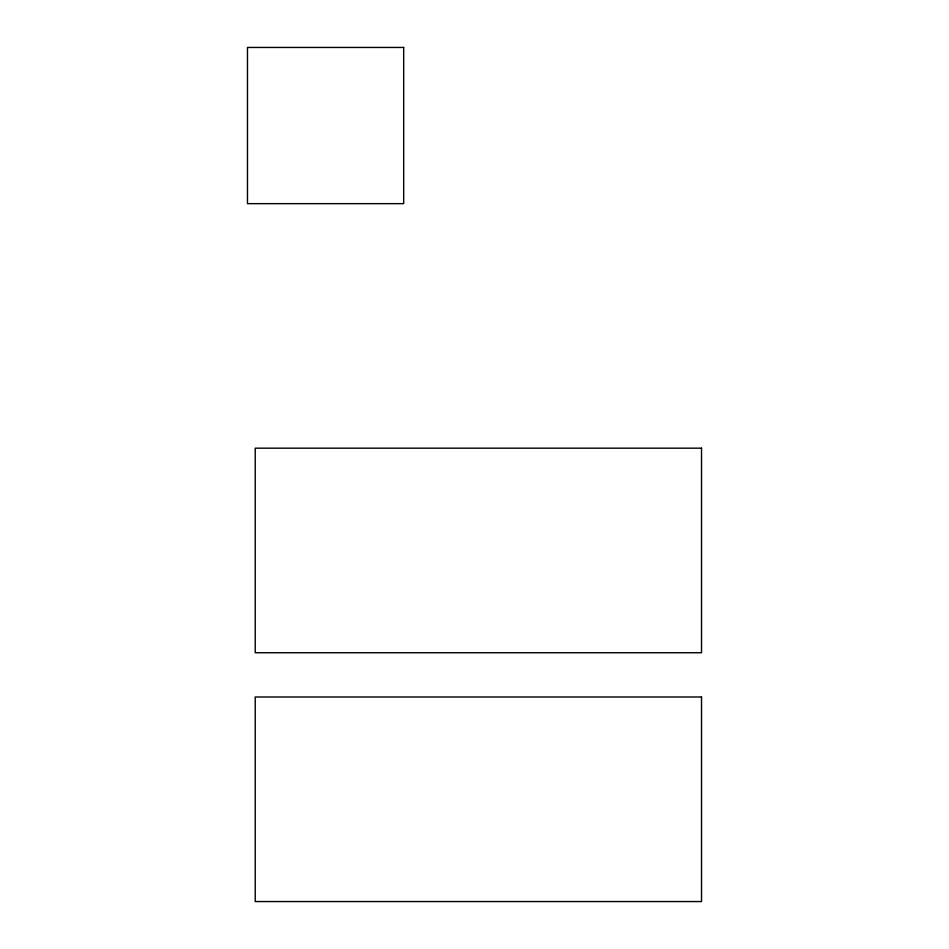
<?xml version="1.0" encoding="UTF-8"?>
<svg xmlns="http://www.w3.org/2000/svg" width="949" height="949" viewBox="0 0 949 949"><rect width="100%" height="100%" fill="white"/><g stroke="black" fill="none" stroke-linecap="round" stroke-linejoin="round"><path stroke-width="1.42" d="M403.681 47.45L247.475 47.45L247.475 203.655L403.681 203.655L403.681 47.45M701.525 448.177L255.222 448.177L255.222 652.734L701.525 652.734L701.525 448.177M701.525 696.993L255.222 696.993L255.222 901.55L701.525 901.55L701.525 696.993"/></g></svg>
